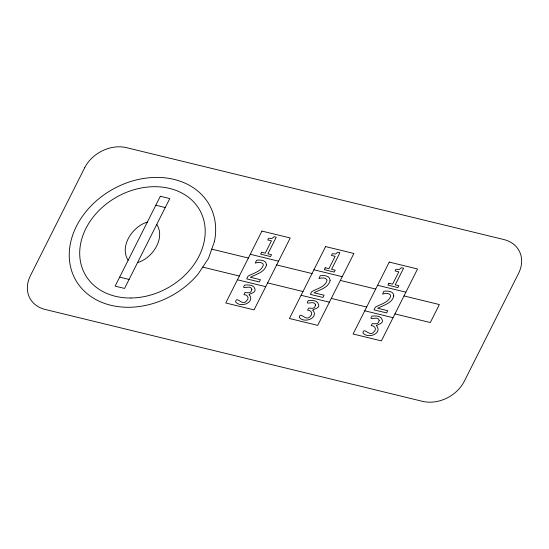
<?xml version="1.0" encoding="UTF-8"?>
<svg xmlns="http://www.w3.org/2000/svg" width="549" height="549" viewBox="0 0 549 549"><rect width="100%" height="100%" fill="white"/><g stroke="black" fill="none" stroke-linecap="round" stroke-linejoin="round"><path stroke-width="0.82" d="M147.324 222.132C132.776 226.188 119.106 246.213 128.143 260.267M137.579 262.566C152.128 258.504 165.798 238.479 156.76 224.424M155.82 205.244L165.249 207.543M250.262 254.283L278.556 261.173M313.925 269.785L342.226 276.675M377.595 285.288L405.889 292.178M211.756 249.129L248.368 258.051M276.662 264.941L312.031 273.553M340.332 280.443L375.701 289.055M403.995 295.945L439.365 304.558L430.32 322.531L394.951 313.918M202.711 267.109L239.323 276.023M267.624 282.913L302.993 291.526M331.287 298.416L366.657 307.028M237.429 279.791L265.73 286.681M301.099 295.293L329.393 302.183M364.762 310.796L393.057 317.686M119.655 277.149L129.084 279.448M251.847 289.495L251.119 291.45A3.088 2.45 -29.2 0 1 249.232 292.775L244.923 292.617L243.886 294.669C247.674 294.463 249.658 298.471 246.563 300.893C242.233 306.548 236.55 295.3 235.596 301.847C240.263 308.099 254.681 302.911 249.699 295.28C246.24 293.996 256.671 293.461 254.976 289.097C254.139 284.691 248.162 284.691 244.662 285.089C240.483 290.531 249.671 284.821 251.483 288.513L251.847 289.495M315.517 304.997L314.79 306.953A3.088 2.45 -29.2 0 1 312.903 308.284L308.586 308.119L307.557 310.171C311.338 309.965 313.321 313.973 310.226 316.396C305.896 322.05 300.221 310.803 299.267 317.349C303.926 323.601 318.351 318.413 313.369 310.782C309.911 309.499 320.335 308.963 318.646 304.599C317.802 300.193 311.832 300.193 308.325 300.591C304.146 306.033 313.335 300.324 315.147 304.016L315.517 304.997M379.181 320.499L378.453 322.455A3.088 2.45 -29.2 0 1 376.566 323.786L372.256 323.622L371.22 325.674C375.008 325.468 376.985 329.475 373.89 331.898C369.566 337.553 363.884 326.305 362.93 332.852C367.597 339.104 382.015 333.916 377.033 326.284C373.574 325.001 384.005 324.466 382.31 320.101C381.473 315.696 375.495 315.696 371.989 316.094C367.809 321.536 377.005 315.826 378.81 319.518L379.181 320.499M266.457 264.92C264.858 272.304 256.136 274.184 250.385 277.266L260.425 279.709L259.3 281.946L246.7 278.878L248.073 276.147C253.295 273.093 261.255 271.631 263.328 265.194L263.108 263.994C261.235 261.695 257.783 262.374 255.278 263.101L256.52 260.295C260.075 259.656 266.505 260.034 266.457 264.92M330.121 280.422C328.528 287.806 319.799 289.687 314.049 292.768L324.088 295.218L322.963 297.448L310.363 294.381L311.736 291.649C316.958 288.596 324.919 287.134 326.998 280.697L326.779 279.496C324.905 277.197 321.453 277.876 318.948 278.604L320.191 275.797C323.738 275.159 330.169 275.536 330.121 280.422M393.784 295.925C392.192 303.309 383.463 305.189 377.719 308.27L387.759 310.72L386.633 312.951L374.027 309.883L375.406 307.152C380.629 304.098 388.582 302.636 390.662 296.199L390.442 295.005C388.568 292.699 385.117 293.379 382.612 294.106L383.854 291.299C387.402 290.668 393.839 291.039 393.784 295.925M214.419 241.587L208.476 258.421L198.038 274.157A76.682 60.809 -29.2 0 1 78.658 284.663A76.682 60.809 -29.2 0 1 130.504 181.582A76.682 60.809 -29.2 0 1 214.419 241.587M84.69 167.747L30.442 275.605A32.865 26.064 -29.2 0 0 45.176 309.464L422.456 401.333A32.865 26.064 -29.2 0 0 464.31 381.253L518.558 273.395A32.865 26.064 -29.2 0 0 503.824 239.536L126.545 147.667A32.865 26.064 -29.2 0 0 84.69 167.747M160.342 196.254L115.132 286.139L124.568 288.438L169.771 198.553L160.342 196.254M261.928 231.081L225.763 302.986L254.057 309.883L290.222 237.971L261.928 231.081M261.564 252.266L260.624 254.146L270.575 256.575L271.522 254.695L267.898 253.81L276.243 237.223L274.116 236.708L271.981 238.465L268.619 238.252L267.768 239.934L271.474 240.833L265.27 253.171L261.564 252.266M325.598 246.583L289.426 318.495L317.727 325.385L353.892 253.473L325.598 246.583M325.234 267.775L324.287 269.648L334.245 272.078L335.185 270.197L331.569 269.312L339.913 252.725L337.786 252.211L335.645 253.967L332.282 253.755L331.438 255.436L335.137 256.335L328.933 268.674L325.234 267.775M389.262 262.086L353.096 333.998L381.39 340.888L417.556 268.976L389.262 262.086M388.898 283.277L387.951 285.151L397.908 287.58L398.855 285.7L395.232 284.814L403.577 268.228L401.449 267.713L399.308 269.47L395.946 269.257L395.102 270.938L398.807 271.837L392.604 284.176L388.898 283.277M130.902 298.004A65.729 52.121 -29.2 0 0 201.648 213.952A65.729 52.121 -29.2 0 0 94.812 215.078A65.729 52.121 -29.2 0 0 130.902 298.004"/></g></svg>
